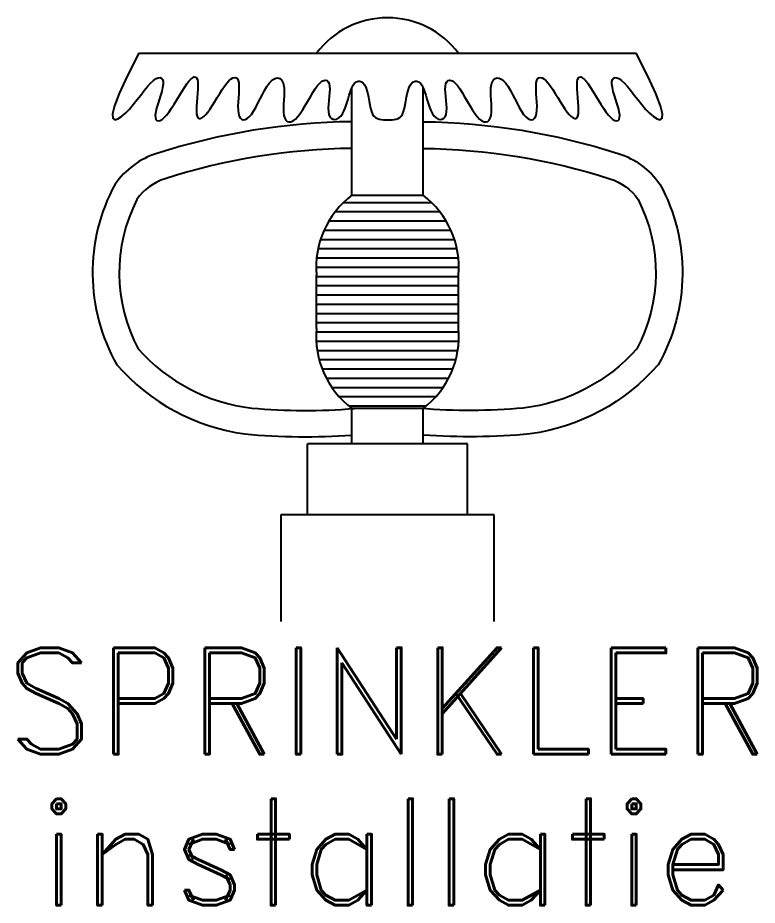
# Model space of a CAD drawing. Header units: millimetres. Extents: x -3 to 2253, y -3 to 1300.
# Drawn here: x 100 to 110, y 198 to 210 of the extents above; entities that cross this region are included whole.
import ezdxf
from ezdxf.enums import TextEntityAlignment as Align

# ---------------------------------------------------------------- set-up
doc = ezdxf.new("R2010")
doc.units = ezdxf.units.MM
for name, color, linetype in [('ROOD', 1, 'Continuous'), ('TXT', 7, 'Continuous'), ('VEILIG', 7, 'Continuous')]:
    doc.layers.add(name, color=color, linetype=linetype)
doc.styles.add('ROMAND', font='romand')

# ---------------------------------------------------------------- blocks, each defined once
blk = doc.blocks.new('*X182')
at = {"color": 0}
for p, q in [((39.408, 52.5), (40.592, 52.5)), ((39.295, 52.375), (40.705, 52.375)), ((39.209, 52.25), (40.791, 52.25)), ((39.143, 52.125), (40.857, 52.125)), ((39.095, 52), (40.905, 52)), ((39.062, 51.875), (40.938, 51.875)), ((39.042, 51.75), (40.958, 51.75)), ((39.035, 51.625), (40.965, 51.625)), ((39.04, 51.5), (40.96, 51.5)), ((39.04, 51.375), (40.96, 51.375)), ((39.04, 51.25), (40.96, 51.25)), ((39.04, 51.125), (40.96, 51.125)), ((39.04, 51), (40.96, 51)), ((39.04, 50.875), (40.96, 50.875)), ((39.037, 50.75), (40.963, 50.75)), ((39.037, 50.625), (40.963, 50.625)), ((39.05, 50.5), (40.95, 50.5)), ((39.076, 50.375), (40.924, 50.375)), ((39.116, 50.25), (40.884, 50.25)), ((39.173, 50.125), (40.827, 50.125)), ((39.248, 50), (40.752, 50)), ((39.346, 49.875), (40.654, 49.875)), ((39.476, 49.75), (40.524, 49.75))]:
    blk.add_line(p, q, dxfattribs=at)
blk = doc.blocks.new('0507')
at = {"layer": 'VEILIG'}
for p, q in [((-3.36, 4.515), (3.36, 4.515)), ((-0.48, 2.595), (-0.48, 4.054)), ((0.48, 2.595), (0.48, 4.054)), ((0.48, 2.595), (-0.48, 2.595)), ((-0.96, 0.795), (-0.96, 1.515)), ((0.96, 0.795), (0.96, 1.515)), ((0.48, -0.285), (-0.48, -0.285)), ((-0.48, -0.765), (-0.48, -0.285)), ((0.48, -0.765), (0.48, -0.285)), ((1.08, -0.765), (-1.08, -0.765)), ((-1.08, -1.725), (-1.08, -0.765)), ((1.08, -1.725), (1.08, -0.765)), ((-1.44, -1.725), (-1.44, -3.165)), ((1.44, -1.725), (-1.44, -1.725)), ((1.44, -3.165), (1.44, -1.725))]:
    blk.add_line(p, q, dxfattribs=at)
blk.add_lwpolyline([(-3.36, 4.515), (-3.521, 4.204), (-3.629, 3.97), (-3.693, 3.804), (-3.719, 3.696), (-3.715, 3.636), (-3.688, 3.617), (-3.645, 3.628), (-3.595, 3.661), (-3.542, 3.706), (-3.49, 3.761), (-3.438, 3.822), (-3.387, 3.886), (-3.337, 3.95), (-3.289, 4.011), (-3.244, 4.066), (-3.202, 4.113), (-3.163, 4.148), (-3.129, 4.172), (-3.099, 4.185), (-3.074, 4.188), (-3.054, 4.18), (-3.041, 4.162), (-3.034, 4.134), (-3.034, 4.097), (-3.041, 4.052), (-3.053, 3.999), (-3.069, 3.943), (-3.087, 3.885), (-3.105, 3.827), (-3.121, 3.772), (-3.133, 3.722), (-3.139, 3.679), (-3.138, 3.645), (-3.131, 3.621), (-3.117, 3.607), (-3.098, 3.603), (-3.075, 3.608), (-3.048, 3.622), (-3.018, 3.647), (-2.986, 3.68), (-2.952, 3.723), (-2.918, 3.774), (-2.882, 3.829), (-2.847, 3.887), (-2.812, 3.945), (-2.778, 4.001), (-2.745, 4.054), (-2.714, 4.1), (-2.684, 4.137), (-2.657, 4.166), (-2.633, 4.185), (-2.612, 4.195), (-2.594, 4.194), (-2.58, 4.183), (-2.57, 4.161), (-2.564, 4.129), (-2.562, 4.085), (-2.564, 4.032), (-2.568, 3.974), (-2.574, 3.913), (-2.579, 3.852), (-2.583, 3.794), (-2.584, 3.742), (-2.582, 3.698), (-2.575, 3.665), (-2.564, 3.644), (-2.55, 3.633), (-2.531, 3.632), (-2.509, 3.641), (-2.485, 3.659), (-2.458, 3.686), (-2.429, 3.721), (-2.399, 3.764), (-2.367, 3.812), (-2.335, 3.865), (-2.302, 3.919), (-2.269, 3.973), (-2.236, 4.024), (-2.204, 4.071), (-2.173, 4.112), (-2.143, 4.144), (-2.115, 4.168), (-2.089, 4.182), (-2.066, 4.188), (-2.046, 4.184), (-2.03, 4.171), (-2.018, 4.148), (-2.01, 4.116), (-2.008, 4.074), (-2.008, 4.024), (-2.011, 3.97), (-2.015, 3.912), (-2.019, 3.854), (-2.022, 3.799), (-2.021, 3.747), (-2.016, 3.703), (-2.006, 3.667), (-1.991, 3.641), (-1.973, 3.624), (-1.95, 3.616), (-1.925, 3.619), (-1.898, 3.632), (-1.869, 3.655), (-1.84, 3.688), (-1.811, 3.731), (-1.781, 3.783), (-1.752, 3.839), (-1.722, 3.898), (-1.692, 3.958), (-1.662, 4.014), (-1.631, 4.066), (-1.6, 4.109), (-1.569, 4.142), (-1.538, 4.165), (-1.508, 4.178), (-1.481, 4.181), (-1.455, 4.173), (-1.434, 4.156), (-1.417, 4.13), (-1.405, 4.094), (-1.398, 4.05), (-1.396, 3.998), (-1.398, 3.942), (-1.4, 3.884), (-1.404, 3.825), (-1.405, 3.769), (-1.405, 3.718), (-1.4, 3.673), (-1.39, 3.638), (-1.375, 3.611), (-1.356, 3.594), (-1.333, 3.587), (-1.306, 3.59), (-1.277, 3.602), (-1.246, 3.625), (-1.214, 3.659), (-1.181, 3.702), (-1.146, 3.753), (-1.112, 3.81), (-1.078, 3.869), (-1.043, 3.928), (-1.01, 3.985), (-0.977, 4.036), (-0.945, 4.08), (-0.915, 4.113), (-0.886, 4.136), (-0.86, 4.149), (-0.837, 4.152), (-0.817, 4.146), (-0.801, 4.13), (-0.789, 4.106), (-0.782, 4.072), (-0.78, 4.031), (-0.783, 3.983), (-0.787, 3.931), (-0.792, 3.877), (-0.797, 3.824), (-0.8, 3.773), (-0.799, 3.727), (-0.792, 3.688), (-0.78, 3.657), (-0.762, 3.636), (-0.74, 3.623), (-0.714, 3.62), (-0.687, 3.626), (-0.66, 3.641), (-0.633, 3.665), (-0.609, 3.698), (-0.587, 3.74), (-0.567, 3.788), (-0.55, 3.841), (-0.533, 3.896), (-0.517, 3.949), (-0.501, 4), (-0.484, 4.046), (-0.465, 4.084), (-0.444, 4.112), (-0.421, 4.131), (-0.398, 4.14), (-0.374, 4.139), (-0.351, 4.131), (-0.329, 4.113), (-0.309, 4.088), (-0.292, 4.055), (-0.278, 4.014), (-0.266, 3.969), (-0.256, 3.92), (-0.247, 3.869), (-0.238, 3.82), (-0.228, 3.772), (-0.216, 3.73), (-0.201, 3.694), (-0.183, 3.667), (-0.161, 3.646), (-0.137, 3.633), (-0.111, 3.624), (-0.083, 3.619), (-0.054, 3.617), (-0.024, 3.617), (0.006, 3.617), (0.035, 3.617), (0.064, 3.617), (0.092, 3.619), (0.119, 3.624), (0.144, 3.633), (0.166, 3.646), (0.187, 3.667), (0.204, 3.694), (0.217, 3.73), (0.229, 3.772), (0.239, 3.82), (0.247, 3.869), (0.256, 3.92), (0.266, 3.969), (0.278, 4.014), (0.292, 4.055), (0.309, 4.088), (0.329, 4.113), (0.351, 4.131), (0.374, 4.139), (0.398, 4.14), (0.421, 4.131), (0.444, 4.112), (0.465, 4.084), (0.484, 4.046), (0.501, 4), (0.517, 3.949), (0.533, 3.896), (0.55, 3.841), (0.567, 3.788), (0.587, 3.74), (0.609, 3.698), (0.633, 3.665), (0.66, 3.641), (0.687, 3.626), (0.714, 3.62), (0.74, 3.623), (0.762, 3.636), (0.78, 3.657), (0.792, 3.688), (0.799, 3.727), (0.8, 3.773), (0.797, 3.824), (0.792, 3.877), (0.787, 3.931), (0.783, 3.983), (0.78, 4.031), (0.782, 4.072), (0.789, 4.106), (0.801, 4.13), (0.817, 4.146), (0.837, 4.152), (0.86, 4.149), (0.886, 4.136), (0.915, 4.113), (0.945, 4.08), (0.977, 4.036), (1.01, 3.985), (1.043, 3.928), (1.078, 3.869), (1.112, 3.81), (1.146, 3.753), (1.181, 3.702), (1.214, 3.659), (1.246, 3.625), (1.277, 3.602), (1.306, 3.59), (1.333, 3.587), (1.356, 3.594), (1.375, 3.611), (1.39, 3.638), (1.4, 3.673), (1.405, 3.718), (1.405, 3.769), (1.404, 3.825), (1.4, 3.884), (1.398, 3.942), (1.396, 3.998), (1.398, 4.05), (1.405, 4.094), (1.417, 4.13), (1.434, 4.156), (1.455, 4.173), (1.481, 4.181), (1.508, 4.178), (1.538, 4.165), (1.569, 4.142), (1.6, 4.109), (1.631, 4.066), (1.662, 4.014), (1.692, 3.958), (1.722, 3.898), (1.752, 3.839), (1.781, 3.783), (1.811, 3.731), (1.84, 3.688), (1.869, 3.655), (1.898, 3.632), (1.925, 3.619), (1.95, 3.616), (1.973, 3.624), (1.991, 3.641), (2.006, 3.667), (2.016, 3.703), (2.021, 3.747), (2.022, 3.799), (2.019, 3.854), (2.015, 3.912), (2.011, 3.97), (2.008, 4.024), (2.008, 4.074), (2.01, 4.116), (2.018, 4.148), (2.03, 4.171), (2.046, 4.184), (2.066, 4.188), (2.089, 4.182), (2.115, 4.168), (2.143, 4.144), (2.173, 4.112), (2.204, 4.071), (2.236, 4.024), (2.269, 3.973), (2.302, 3.919), (2.335, 3.865), (2.367, 3.812), (2.399, 3.764), (2.429, 3.721), (2.458, 3.686), (2.485, 3.659), (2.509, 3.641), (2.531, 3.632), (2.55, 3.633), (2.564, 3.644), (2.575, 3.665), (2.582, 3.698), (2.584, 3.742), (2.583, 3.794), (2.579, 3.852), (2.574, 3.913), (2.568, 3.974), (2.564, 4.032), (2.562, 4.085), (2.564, 4.129), (2.57, 4.161), (2.58, 4.183), (2.594, 4.194), (2.612, 4.195), (2.633, 4.185), (2.657, 4.166), (2.684, 4.137), (2.714, 4.1), (2.745, 4.054), (2.778, 4.001), (2.812, 3.945), (2.847, 3.887), (2.882, 3.829), (2.918, 3.774), (2.952, 3.723), (2.986, 3.68), (3.018, 3.647), (3.048, 3.622), (3.075, 3.608), (3.098, 3.603), (3.117, 3.607), (3.131, 3.621), (3.138, 3.645), (3.139, 3.679), (3.133, 3.722), (3.121, 3.772), (3.105, 3.827), (3.087, 3.885), (3.069, 3.943), (3.053, 3.999), (3.041, 4.052), (3.034, 4.097), (3.034, 4.134), (3.041, 4.162), (3.054, 4.18), (3.074, 4.188), (3.099, 4.185), (3.129, 4.172), (3.163, 4.148), (3.202, 4.113), (3.244, 4.066), (3.289, 4.011), (3.337, 3.95), (3.387, 3.886), (3.438, 3.822), (3.49, 3.761), (3.542, 3.706), (3.595, 3.661), (3.645, 3.628), (3.688, 3.617), (3.715, 3.636), (3.719, 3.696), (3.693, 3.804), (3.629, 3.97), (3.521, 4.204), (3.36, 4.515)], dxfattribs=at)
for points in [[(-0.48, 3.59, 0.074538), (-3.117, 3.162, 0.163644), (-3.683, 2.746, 0.259176), (-3.66, 0.306, 0.181781), (-1.928, -0.629, 0.04204), (-0.48, -0.645, 0.041402)], [(0.48, 3.59, -0.074538), (3.117, 3.162, -0.163644), (3.683, 2.746, -0.259176), (3.66, 0.306, -0.181781), (1.928, -0.629, -0.04204), (0.48, -0.645, -0.041402)], [(-0.476, 3.23, 0.074538), (-3.007, 2.819, 0.163644), (-3.388, 2.539, 0.245956), (-3.37, 0.519, 0.183132), (-1.836, -0.281, 0.042042), (-0.447, -0.286, 0.041402)], [(0.476, 3.23, -0.074538), (3.007, 2.819, -0.163644), (3.388, 2.539, -0.245956), (3.37, 0.519, -0.183132), (1.836, -0.281, -0.042042), (0.447, -0.286, -0.041402)]]:
    blk.add_lwpolyline(points, format="xyb", dxfattribs=at)
for centre, radius, start, end in [((0, 3.795), 1.2, 36.8699, 143.1301), ((0.252, 1.623), 1.217, 126.9829, 185.0921), ((-0.252, 1.623), 1.217, 354.9079, 53.0171), ((0.252, 0.687), 1.217, 174.9079, 233.0171), ((-0.252, 0.687), 1.217, 306.9829, 5.0921)]:
    blk.add_arc(centre, radius, start, end, dxfattribs=at)
at = {"layer": 'ROOD'}
blk.add_blockref('*X182', (-40, -50), dxfattribs=at)
at = {"layer": 'TXT', "style": 'ROMAND'}
for s, p in [('SPRINKLER', (0, -4.96)), ('installatie', (0, -7))]:
    blk.add_text(s, height=1.44, dxfattribs=at).set_placement(p, align=Align.CENTER)

msp = doc.modelspace()

# ---------------------------------------------------------------- block references
msp.add_blockref('0507', (105, 205))

doc.saveas('drawing.dxf')
